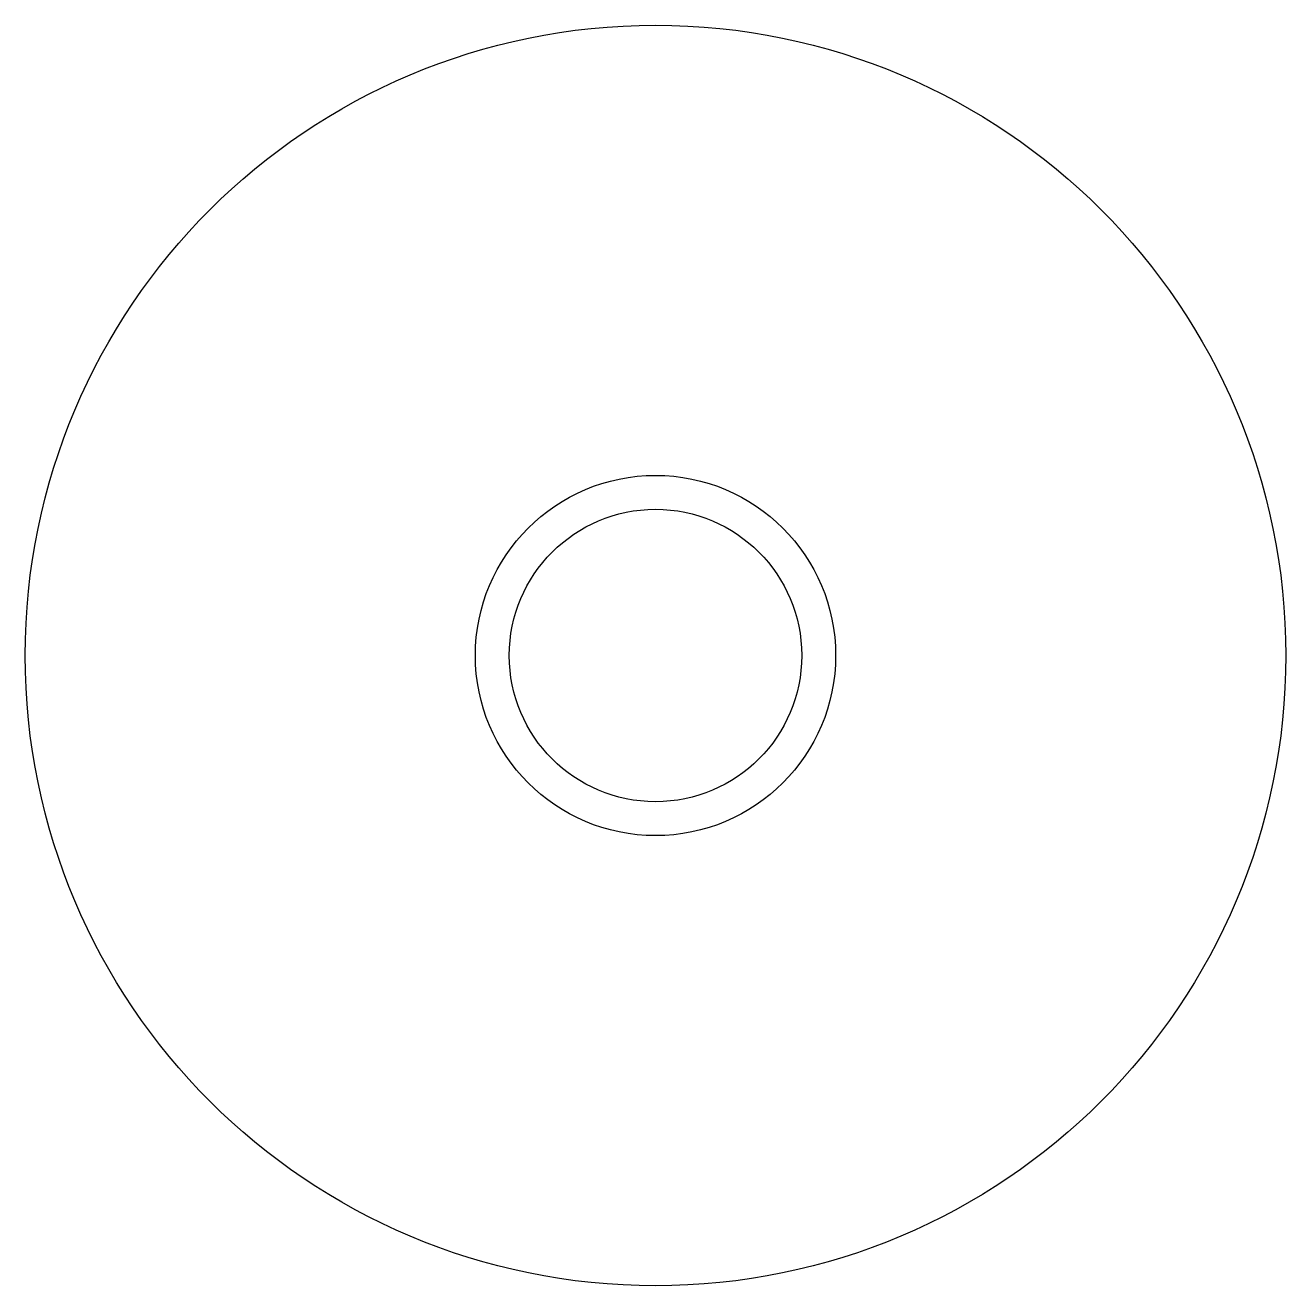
# Model space of a CAD drawing. Header units: millimetres. Extents: x -2997.957 to -2997.857, y 2920.709 to 2920.809.
import ezdxf

# ---------------------------------------------------------------- set-up
doc = ezdxf.new("R2010")
doc.units = ezdxf.units.MM
doc.header["$LTSCALE"] = 10
doc.layers.add('banheiro_acessórios', color=2, linetype='Continuous')

msp = doc.modelspace()

# ---------------------------------------------------------------- linework, layer by layer
at = {"layer": 'banheiro_acessórios'}
for radius in [0.05, 0.01429]:
    msp.add_circle((-2997.90688, 2920.75936), radius, dxfattribs=at)
at = {"layer": 'banheiro_acessórios', "color": 1}
msp.add_circle((-2997.90688, 2920.75936), 0.0116, dxfattribs=at)

doc.saveas('drawing.dxf')
